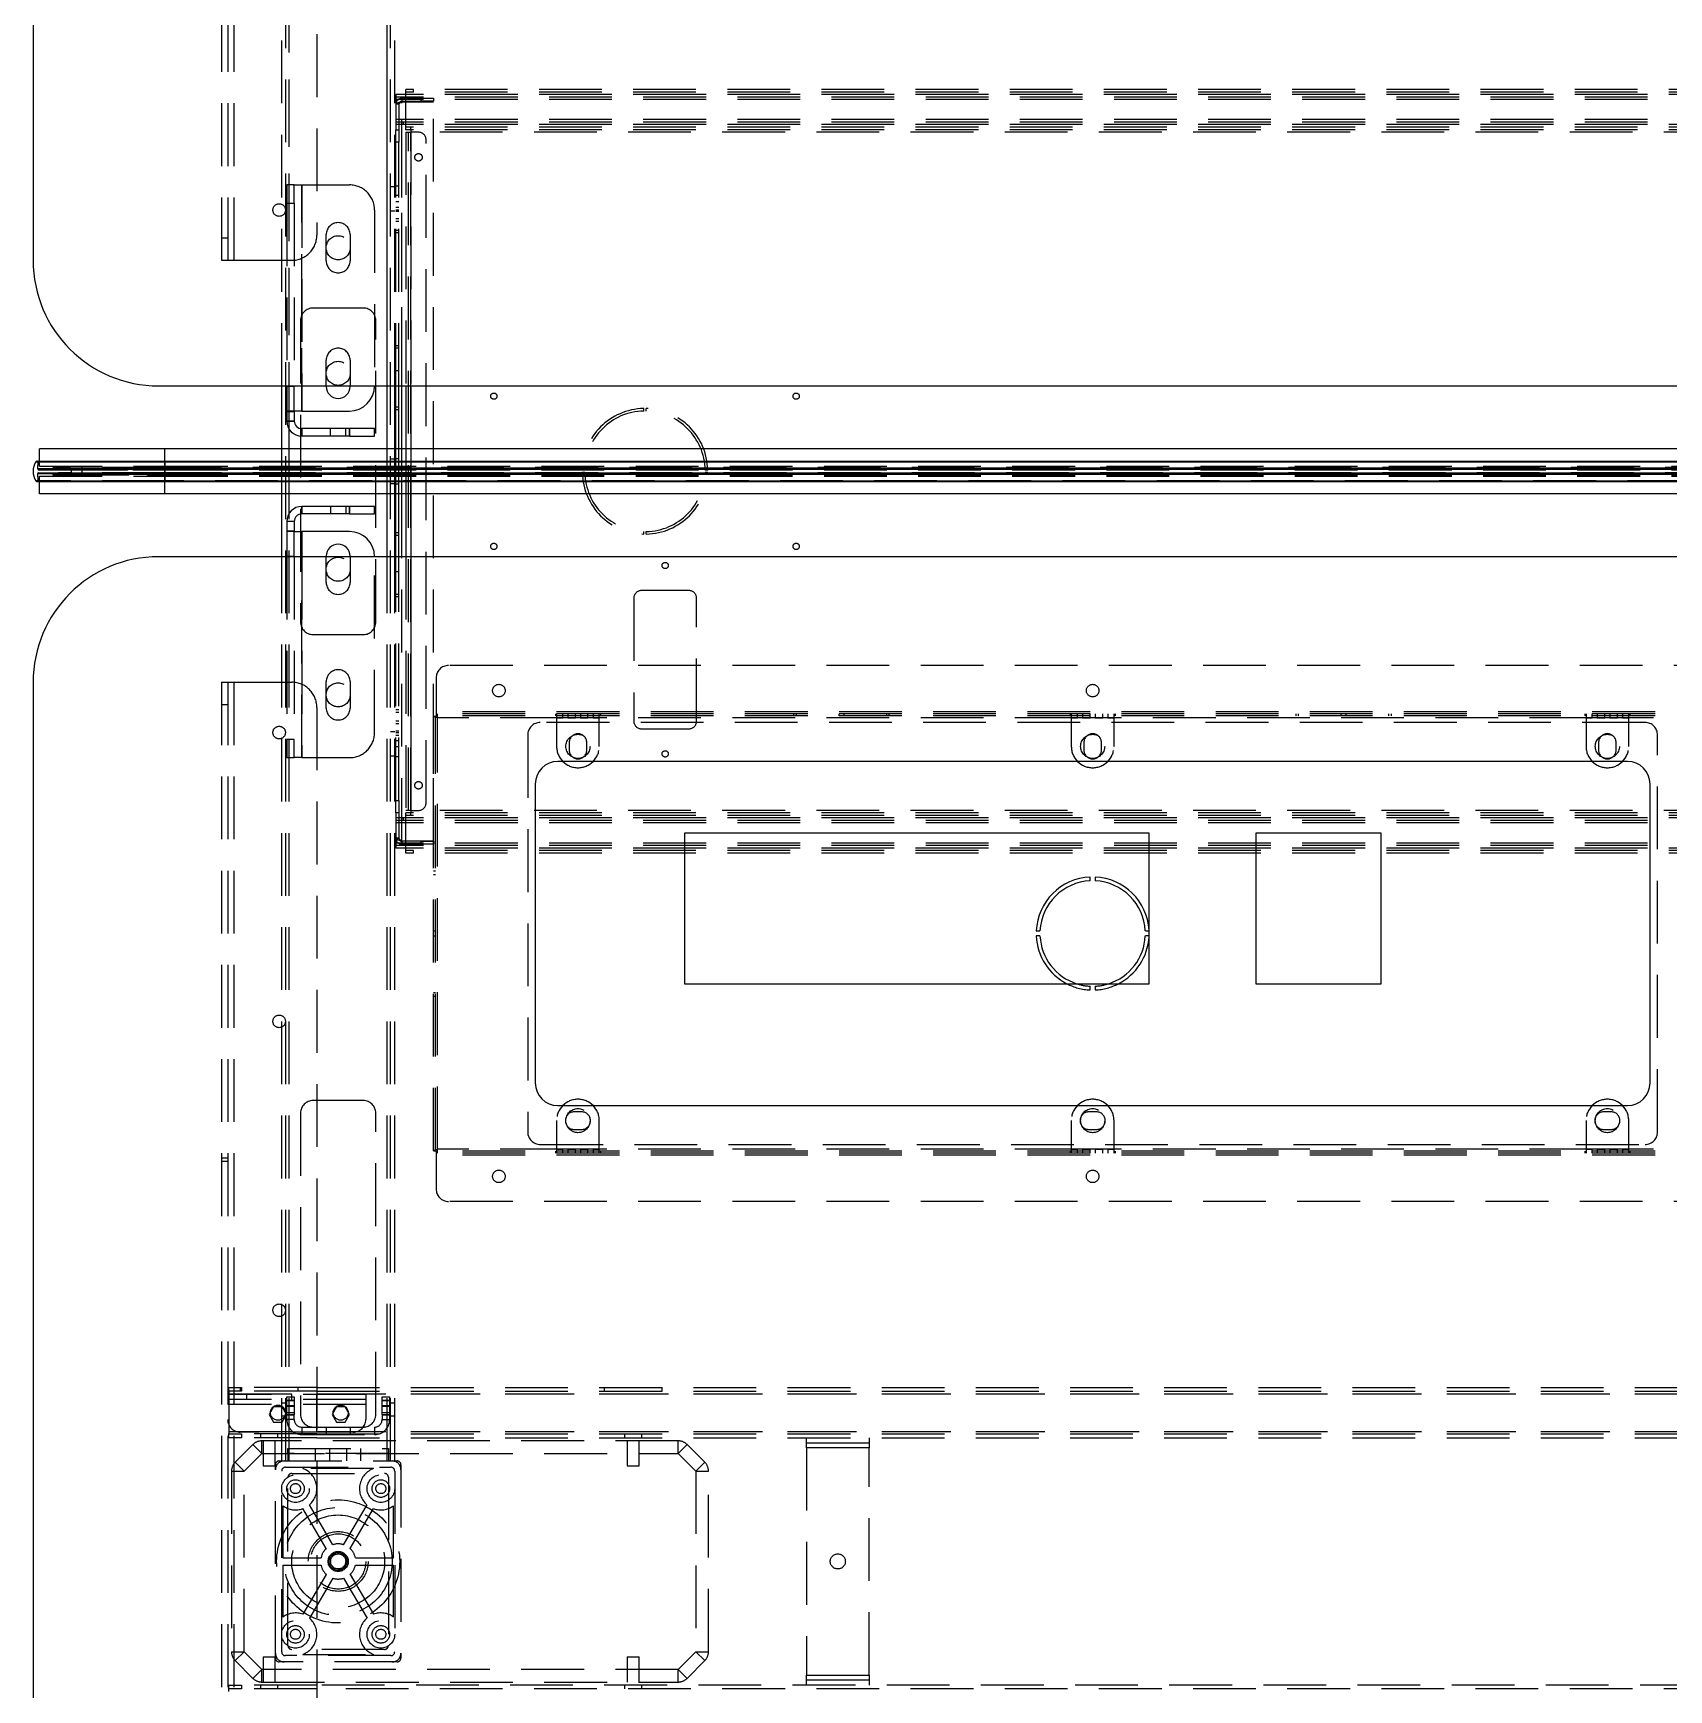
# Model space of a CAD drawing. Header units: millimetres. Extents: x -429 to 4678, y -337 to 3841.
# Drawn here: x 0 to 652, y 349 to 1008 of the extents above; entities that cross this region are included whole.
import ezdxf

# ---------------------------------------------------------------- set-up
doc = ezdxf.new("R2010")
doc.units = ezdxf.units.MM
doc.header["$LTSCALE"] = 100
doc.linetypes.add('HIDDEN', pattern=[0.375, 0.25, -0.125])

msp = doc.modelspace()

# ---------------------------------------------------------------- linework, layer by layer
at = {"color": 7, "linetype": 'Continuous', "lineweight": -3}
for p, q in [((0, 1618), (0, 918)), ((50, 868), (1750, 868)), ((99, 843), (99, 868)), ((101, 868), (101, 867.79)), ((104, 867.79), (101, 867.79)), ((101, 867.79), (101, 857.8)), ((104, 868), (104, 867.79)), ((104, 857.8), (104, 867.79)), ((107, 868), (107, 858)), ((116.75, 867.75), (116.75, 868)), ((126.25, 868), (126.25, 867.75)), ((141, 843), (141, 868)), ((144, 843), (144, 868)), ((144.5, 843), (144.5, 868)), ((145.7, 843), (145.7, 868)), ((146.9, 843), (146.9, 868)), ((148.5, 868), (148.5, 843)), ((150.5, 868), (150.5, 843)), ((101, 857.8), (104, 857.8)), ((101, 857.8), (101, 854)), ((107, 858), (104, 858)), ((104, 857.8), (104, 854)), ((107, 858), (126, 858)), ((104, 854), (101, 854)), ((107, 851), (107, 848)), ((126, 851), (107, 851)), ((126, 851), (126, 848)), ((136, 851), (126, 851)), ((136, 848), (136, 851)), ((102, 843), (102, 850.68)), ((126, 848), (107, 848)), ((126, 848), (136, 848)), ((1.08, 837.76), (52.5, 837.76)), ((1.5, 838), (52.5, 838)), ((52.5, 843), (2.5, 843)), ((2.5, 838), (2.5, 843)), ((1747.5, 843), (52.5, 843)), ((52.5, 838), (52.5, 843)), ((52.5, 838), (52.5, 837.76)), ((52.5, 838), (900, 838)), ((52.5, 837.76), (52.5, 830.24)), ((52.5, 837.76), (900, 837.76)), ((1.08, 830.24), (52.5, 830.24)), ((1.5, 830), (52.5, 830)), ((2.5, 825), (2.5, 830)), ((52.5, 825), (2.5, 825)), ((52.5, 830.24), (900, 830.24)), ((52.5, 830.24), (52.5, 830)), ((52.5, 830), (900, 830)), ((52.5, 825), (52.5, 830)), ((1747.5, 825), (52.5, 825)), ((99, 800), (99, 825)), ((102, 817.32), (102, 825)), ((141, 800), (141, 825)), ((144, 800), (144, 825)), ((144.5, 800), (144.5, 825)), ((145.7, 800), (145.7, 825)), ((146.9, 800), (146.9, 825)), ((148.5, 825), (148.5, 800)), ((150.5, 825), (150.5, 800)), ((107, 817), (107, 820)), ((126, 820), (107, 820)), ((126, 820), (126, 817)), ((136, 820), (126, 820)), ((136, 817), (136, 820)), ((104, 814), (101, 814)), ((101, 814), (101, 810.2)), ((104, 814), (104, 810.2)), ((126, 817), (107, 817)), ((126, 817), (136, 817)), ((104, 810.2), (101, 810.2)), ((101, 810.2), (101, 800.21)), ((104, 800.21), (104, 810.2)), ((104, 810), (107, 810)), ((126, 810), (107, 810)), ((107, 810), (107, 800)), ((1750, 800), (50, 800)), ((101, 800.21), (104, 800.21)), ((101, 800.21), (101, 800)), ((104, 800.21), (104, 800)), ((116.75, 800), (116.75, 800.25)), ((126.25, 800.25), (126.25, 800)), ((0, 750), (0, 50)), ((635, 718.5), (209, 718.5)), ((200, 709.5), (200, 590.5)), ((644, 590.5), (644, 709.5)), ((444.46, 690), (259.46, 690)), ((259.46, 690), (259.46, 630)), ((444.46, 630), (444.46, 690)), ((536.96, 690), (486.96, 690)), ((486.96, 690), (486.96, 630)), ((536.96, 630), (536.96, 690)), ((421, 670.98), (421, 672.48)), ((423, 672.48), (423, 670.98)), ((399.52, 651), (401.02, 651)), ((401.02, 649), (399.52, 649)), ((442.98, 651), (444.46, 651)), ((444.46, 649), (442.98, 649)), ((259.46, 630), (444.46, 630)), ((486.96, 630), (536.96, 630)), ((209, 581.5), (635, 581.5))]:
    msp.add_line(p, q, dxfattribs=at)
at = {"color": 7, "linetype": 'HIDDEN', "lineweight": -3}
for p, q in [((75, 1618), (75, 918)), ((77.5, 1618), (77.5, 918)), ((80, 1618), (80, 918)), ((80, 1618), (80, 918)), ((113, 1608), (113, 928)), ((99, 868), (99, 1228)), ((100.6, 440), (100.6, 1228)), ((102, 440), (102, 1228)), ((102, 440), (102, 1228)), ((102, 440), (102, 1228)), ((102, 850.68), (102, 1228)), ((141, 440), (141, 1228)), ((141, 440), (141, 1228)), ((141, 440), (141, 1228)), ((141, 868), (141, 1228)), ((142.4, 440), (142.4, 1228)), ((144, 868), (144, 1228)), ((1655.5, 984), (144.5, 984)), ((144.5, 984), (144.5, 982)), ((1655.5, 983), (144.5, 983)), ((1651.5, 986), (148.5, 986)), ((148.5, 984), (148.5, 986)), ((1651.5, 985), (148.5, 985)), ((1651.5, 984), (148.5, 984)), ((148.5, 972), (148.5, 984)), ((1651.5, 984), (148.5, 984)), ((151.5, 985), (151.5, 986)), ((1655.5, 982), (144.5, 982)), ((144.5, 982), (144.5, 974)), ((1655.5, 982), (144.5, 982)), ((1655.5, 982), (144.5, 982)), ((1655.5, 982), (144.5, 982)), ((145.7, 980.1), (144.5, 980.1)), ((145.7, 980.1), (144.5, 980.1)), ((145.7, 980.1), (145.7, 970)), ((146.9, 982.5), (146.9, 981.3)), ((154.5, 982.5), (146.9, 982.5)), ((146.9, 982.5), (146.9, 981.3)), ((146.9, 981.3), (154.5, 981.3)), ((146.9, 686.88), (146.9, 981.12)), ((146.9, 981.12), (159.5, 981.12)), ((146.9, 868), (146.9, 981.12)), ((154.5, 981.3), (154.5, 982.5)), ((154.5, 982.5), (159.5, 982.5)), ((159.5, 981.3), (154.5, 981.3)), ((159.5, 982.5), (159.5, 981.3)), ((159.5, 686.88), (159.5, 981.12)), ((1655.5, 974), (144.5, 974)), ((144.5, 974), (144.5, 972)), ((1655.5, 974), (144.5, 974)), ((1655.5, 973), (144.5, 973)), ((144.5, 972), (144.5, 970)), ((1655.5, 972), (144.5, 972)), ((144.5, 970), (145.7, 970)), ((144.5, 965), (144.5, 970)), ((145.7, 970), (145.7, 965)), ((147.5, 972), (147.5, 973)), ((1651.5, 972), (148.5, 972)), ((148.5, 970), (148.5, 972)), ((1651.5, 972), (148.5, 972)), ((1651.5, 971), (148.5, 971)), ((1651.5, 970), (148.5, 970)), ((150.5, 970), (150.5, 971)), ((150.5, 970), (150.5, 969)), ((145.7, 965), (144.5, 965)), ((144.5, 868), (144.5, 965)), ((145.7, 868), (145.7, 965)), ((148.5, 969), (148.5, 868)), ((148.5, 969), (150.5, 969)), ((149.5, 699), (149.5, 969)), ((1649.5, 969), (150.5, 969)), ((1649.5, 969), (150.5, 969)), ((150.5, 969), (150.5, 699)), ((150.5, 699), (150.5, 969)), ((150.5, 969), (150.5, 699)), ((153.5, 969), (150.5, 969)), ((150.5, 969), (150.5, 868)), ((156.5, 702), (156.5, 966)), ((104, 948), (101, 948)), ((101, 948), (101, 940.71)), ((104, 940.71), (104, 948)), ((104, 948), (107, 948)), ((107, 858), (107, 948)), ((107, 948), (126, 948)), ((107, 948), (107, 868)), ((144, 947.3), (142.4, 947.3)), ((145.7, 947.5), (144.5, 947.5)), ((145.7, 943.75), (144.5, 943.75)), ((145.7, 943.75), (144.5, 943.75)), ((101, 940.71), (104, 940.71)), ((101, 940.71), (101, 868)), ((104, 940.71), (104, 868)), ((136, 938), (136, 868)), ((142.4, 937.7), (144, 937.7)), ((145.7, 941.25), (144.5, 941.25)), ((145.7, 941.25), (144.5, 941.25)), ((145.7, 938.99), (144.5, 938.99)), ((145.7, 938), (144.5, 938)), ((144.5, 937.5), (145.7, 937.5)), ((145.7, 934.5), (144.5, 934.5)), ((145.7, 933.5), (144.5, 933.5)), ((144.5, 930), (145.7, 930)), ((77.5, 926.85), (75, 926.85)), ((116.75, 917.75), (116.75, 928.25)), ((126.25, 928.25), (126.25, 917.75)), ((144.5, 929.01), (145.7, 929.01)), ((75, 918), (80, 918)), ((80, 918), (103, 918)), ((131.5, 899), (111.5, 899)), ((106.5, 894), (106.5, 774)), ((136.5, 774), (136.5, 894)), ((145.7, 884), (144.5, 884)), ((116.75, 868), (116.75, 878.25)), ((126.25, 878.25), (126.25, 868)), ((145.7, 883), (144.5, 883)), ((145.7, 874), (144.5, 874)), ((145.7, 874), (144.5, 874)), ((145.7, 874), (144.5, 874)), ((145.7, 874), (144.5, 874)), ((104, 858), (101, 858)), ((145.7, 859.5), (144.5, 859.5)), ((145.7, 858.5), (144.5, 858.5)), ((243.2, 857.99), (243.2, 858.99)), ((244.2, 857.99), (244.2, 858.99)), ((101, 854), (104, 854)), ((107, 851), (107, 848)), ((118.5, 848), (118.5, 851)), ((124.5, 848), (124.5, 851)), ((126, 848), (126, 851)), ((52.5, 837.76), (1.08, 837.76)), ((1.85, 834.92), (2, 837.79)), ((2, 837.79), (52.5, 837.79)), ((52.5, 837.79), (2, 837.79)), ((2.5, 836), (2.5, 838)), ((52.5, 836), (52.5, 843)), ((52.5, 837.79), (52.5, 838)), ((52.5, 838), (52.5, 837.76)), ((52.5, 837.79), (52.5, 838)), ((52.5, 836), (52.5, 838)), ((52.5, 837.79), (900, 837.79)), ((52.5, 834.92), (52.5, 837.79)), ((1747.5, 837.79), (52.5, 837.79)), ((52.5, 835.45), (52.5, 837.79)), ((52.5, 837.76), (52.5, 830.24)), ((1747.5, 837.76), (52.5, 837.76)), ((99, 825), (99, 843)), ((102, 825), (102, 843)), ((141, 825), (141, 843)), ((144, 838.8), (142.4, 838.8)), ((144, 825), (144, 843)), ((144.5, 825), (144.5, 843)), ((145.7, 839), (144.5, 839)), ((145.7, 825), (145.7, 843)), ((146.9, 825), (146.9, 843)), ((148.5, 843), (148.5, 825)), ((150.5, 843), (150.5, 825)), ((1.85, 834.92), (52.5, 834.92)), ((52.5, 834.92), (1.85, 834.92)), ((1.85, 833.08), (52.5, 833.08)), ((2, 830.21), (1.85, 833.08)), ((52.5, 833.08), (1.85, 833.08)), ((2.15, 834.6), (52.5, 834.6)), ((2.15, 833.4), (52.5, 833.4)), ((2.5, 836), (52.5, 836)), ((2.5, 830), (2.5, 832)), ((2.5, 832), (52.5, 832)), ((7.82, 835.25), (52.5, 835.25)), ((7.82, 835.25), (7.82, 834.6)), ((52.5, 835.25), (7.82, 835.25)), ((7.82, 833.4), (7.82, 832.75)), ((7.82, 832.75), (52.5, 832.75)), ((52.5, 832.75), (7.82, 832.75)), ((52.5, 835.45), (8.02, 835.45)), ((8.02, 832.55), (52.5, 832.55)), ((8.09, 835.44), (52.5, 835.44)), ((10.05, 834.56), (8.09, 835.44)), ((8.11, 832.57), (10.03, 833.43)), ((8.11, 832.57), (52.5, 832.57)), ((10.03, 833.43), (52.5, 833.43)), ((10.05, 834.56), (52.5, 834.56)), ((10.12, 834.55), (52.5, 834.55)), ((52.5, 833.45), (10.12, 833.45)), ((10.32, 835.25), (52.5, 835.25)), ((10.32, 835.25), (10.32, 834.75)), ((52.5, 835.25), (10.32, 835.25)), ((10.32, 834.75), (52.5, 834.75)), ((52.5, 834.75), (10.32, 834.75)), ((10.32, 833.25), (52.5, 833.25)), ((10.32, 833.25), (10.32, 832.75)), ((52.5, 833.25), (10.32, 833.25)), ((10.32, 832.75), (52.5, 832.75)), ((52.5, 832.75), (10.32, 832.75)), ((52.5, 835.45), (10.52, 835.45)), ((10.52, 832.55), (52.5, 832.55)), ((10.59, 835.44), (52.5, 835.44)), ((12.55, 834.56), (10.59, 835.44)), ((10.61, 832.57), (12.53, 833.43)), ((10.61, 832.57), (52.5, 832.57)), ((12.53, 833.43), (52.5, 833.43)), ((12.55, 834.56), (52.5, 834.56)), ((12.62, 834.55), (52.5, 834.55)), ((52.5, 833.45), (12.62, 833.45)), ((12.82, 835.25), (52.5, 835.25)), ((12.82, 835.25), (12.82, 834.75)), ((52.5, 835.25), (12.82, 835.25)), ((12.82, 834.75), (52.5, 834.75)), ((52.5, 834.75), (12.82, 834.75)), ((12.82, 833.25), (52.5, 833.25)), ((12.82, 833.25), (12.82, 832.75)), ((52.5, 833.25), (12.82, 833.25)), ((12.82, 832.75), (52.5, 832.75)), ((52.5, 832.75), (12.82, 832.75)), ((13.02, 832.55), (52.5, 832.55)), ((13.07, 835.44), (52.5, 835.44)), ((14.59, 834.96), (13.07, 835.44)), ((13.09, 832.56), (14.59, 833.04)), ((13.09, 832.56), (52.5, 832.56)), ((14.59, 834.96), (52.5, 834.96)), ((14.59, 833.04), (52.5, 833.04)), ((19.5, 832), (19.5, 836)), ((52.5, 836), (900, 836)), ((52.5, 834.56), (52.5, 836)), ((52.5, 834.56), (52.5, 836)), ((52.5, 835.25), (52.5, 835.45)), ((52.5, 835.25), (52.5, 835.45)), ((52.5, 835.25), (52.5, 835.45)), ((52.5, 835.44), (52.5, 835.45)), ((900, 835.45), (52.5, 835.45)), ((900, 835.45), (52.5, 835.45)), ((900, 835.45), (52.5, 835.45)), ((52.5, 835.44), (900, 835.44)), ((52.5, 834.56), (52.5, 835.44)), ((52.5, 835.44), (900, 835.44)), ((52.5, 834.56), (52.5, 835.44)), ((52.5, 835.44), (900, 835.44)), ((52.5, 834.96), (52.5, 835.44)), ((52.5, 834.56), (52.5, 835.44)), ((52.5, 834.56), (52.5, 835.44)), ((52.5, 834.96), (52.5, 835.44)), ((52.5, 834.92), (52.5, 835.44)), ((52.5, 835.44), (52.5, 835.44)), ((52.5, 835.44), (52.5, 835.25)), ((52.5, 835.44), (52.5, 835.44)), ((52.5, 835.44), (52.5, 835.25)), ((52.5, 835.44), (52.5, 835.25)), ((52.5, 835.25), (900, 835.25)), ((52.5, 835.25), (52.5, 834.6)), ((52.5, 835.25), (900, 835.25)), ((52.5, 835.25), (52.5, 834.75)), ((52.5, 835.25), (900, 835.25)), ((52.5, 835.25), (52.5, 834.75)), ((52.5, 835.25), (52.5, 834.6)), ((52.5, 835.25), (52.5, 834.75)), ((52.5, 835.25), (52.5, 834.75)), ((1747.5, 835.25), (52.5, 835.25)), ((1747.5, 835.25), (52.5, 835.25)), ((1747.5, 835.25), (52.5, 835.25)), ((52.5, 833.04), (52.5, 834.96)), ((52.5, 834.96), (900, 834.96)), ((52.5, 833.04), (52.5, 834.96)), ((52.5, 834.6), (52.5, 834.92)), ((52.5, 834.92), (900, 834.92)), ((52.5, 834.6), (52.5, 834.92)), ((1747.5, 834.92), (52.5, 834.92)), ((52.5, 834.75), (900, 834.75)), ((52.5, 834.75), (900, 834.75)), ((1747.5, 834.75), (52.5, 834.75)), ((1747.5, 834.75), (52.5, 834.75)), ((52.5, 834.75), (52.5, 834.56)), ((52.5, 834.75), (52.5, 834.56)), ((52.5, 834.75), (52.5, 834.56)), ((52.5, 834.75), (52.5, 834.56)), ((52.5, 834.6), (900, 834.6)), ((52.5, 834.55), (52.5, 834.56)), ((52.5, 834.56), (900, 834.56)), ((52.5, 834.56), (900, 834.56)), ((52.5, 834.56), (52.5, 834.56)), ((52.5, 834.56), (52.5, 834.56)), ((52.5, 834.55), (900, 834.55)), ((52.5, 834.55), (900, 834.55)), ((52.5, 832), (52.5, 834.55)), ((52.5, 832), (52.5, 834.55)), ((52.5, 833.25), (52.5, 833.45)), ((52.5, 833.25), (52.5, 833.45)), ((52.5, 833.25), (52.5, 833.45)), ((52.5, 833.25), (52.5, 833.45)), ((900, 833.45), (52.5, 833.45)), ((900, 833.45), (52.5, 833.45)), ((52.5, 832.57), (52.5, 833.43)), ((52.5, 833.43), (900, 833.43)), ((52.5, 832.57), (52.5, 833.43)), ((52.5, 833.43), (900, 833.43)), ((52.5, 832.57), (52.5, 833.43)), ((52.5, 832.57), (52.5, 833.43)), ((52.5, 833.4), (900, 833.4)), ((52.5, 833.08), (52.5, 833.4)), ((52.5, 833.4), (52.5, 832.75)), ((52.5, 833.08), (52.5, 833.4)), ((52.5, 833.4), (52.5, 832.75)), ((52.5, 833.25), (900, 833.25)), ((52.5, 833.25), (52.5, 832.75)), ((52.5, 833.25), (900, 833.25)), ((52.5, 833.25), (52.5, 832.75)), ((52.5, 833.25), (52.5, 832.75)), ((52.5, 833.25), (52.5, 832.75)), ((1747.5, 833.25), (52.5, 833.25)), ((1747.5, 833.25), (52.5, 833.25)), ((52.5, 833.08), (900, 833.08)), ((52.5, 830.21), (52.5, 833.08)), ((1747.5, 833.08), (52.5, 833.08)), ((52.5, 832.56), (52.5, 833.08)), ((52.5, 832.56), (52.5, 833.04)), ((52.5, 833.04), (900, 833.04)), ((52.5, 832.56), (52.5, 833.04)), ((52.5, 832.75), (52.5, 832.55)), ((52.5, 832.75), (900, 832.75)), ((52.5, 832.75), (52.5, 832.55)), ((52.5, 832.75), (900, 832.75)), ((52.5, 832.75), (52.5, 832.55)), ((52.5, 832.75), (900, 832.75)), ((1747.5, 832.75), (52.5, 832.75)), ((1747.5, 832.75), (52.5, 832.75)), ((1747.5, 832.75), (52.5, 832.75)), ((52.5, 832.75), (52.5, 832.56)), ((52.5, 832.75), (52.5, 832.56)), ((52.5, 832.75), (52.5, 832.56)), ((52.5, 832.57), (900, 832.57)), ((52.5, 832.57), (900, 832.57)), ((52.5, 832.56), (52.5, 832.57)), ((52.5, 832.56), (52.5, 832.57)), ((52.5, 832.56), (900, 832.56)), ((52.5, 832.55), (52.5, 832.56)), ((52.5, 832.55), (900, 832.55)), ((52.5, 832.55), (900, 832.55)), ((52.5, 832.55), (900, 832.55)), ((52.5, 830.21), (52.5, 832.55)), ((52.5, 832), (900, 832)), ((52.5, 825), (52.5, 832)), ((52.5, 830), (52.5, 832)), ((145.7, 835.25), (144.5, 835.25)), ((145.7, 835.25), (144.5, 835.25)), ((145.7, 832.75), (144.5, 832.75)), ((145.7, 832.75), (144.5, 832.75)), ((219.71, 834.5), (218.71, 834.5)), ((219.71, 833.5), (218.71, 833.5)), ((268.7, 834.5), (267.69, 834.5)), ((268.7, 833.5), (267.69, 833.5)), ((52.5, 830.24), (1.08, 830.24)), ((2, 830.21), (52.5, 830.21)), ((52.5, 830.21), (2, 830.21)), ((52.5, 830.24), (52.5, 830)), ((1747.5, 830.24), (52.5, 830.24)), ((52.5, 830.21), (900, 830.21)), ((52.5, 830), (52.5, 830.21)), ((52.5, 830), (52.5, 830.21)), ((1747.5, 830.21), (52.5, 830.21)), ((142.4, 829.2), (144, 829.2)), ((144.5, 829), (145.7, 829)), ((107, 820), (107, 817)), ((118.5, 820), (118.5, 817)), ((124.5, 820), (124.5, 817)), ((126, 817), (126, 820)), ((104, 814), (101, 814)), ((102, 440), (102, 817.32)), ((104, 810), (101, 810)), ((107, 720), (107, 810)), ((145.7, 809.5), (144.5, 809.5)), ((145.7, 808.5), (144.5, 808.5)), ((243.2, 809.01), (243.2, 810.01)), ((244.2, 809.01), (244.2, 810.01)), ((99, 440), (99, 800)), ((101, 800), (101, 727.29)), ((104, 800), (104, 727.29)), ((107, 800), (107, 720)), ((116.75, 789.75), (116.75, 800)), ((126.25, 800), (126.25, 789.75)), ((136, 730), (136, 800)), ((141, 440), (141, 800)), ((144, 440), (144, 800)), ((144.5, 703), (144.5, 800)), ((145.7, 703), (145.7, 800)), ((146.9, 686.88), (146.9, 800)), ((148.5, 800), (148.5, 699)), ((150.5, 800), (150.5, 699)), ((145.7, 794), (144.5, 794)), ((145.7, 794), (144.5, 794)), ((145.7, 794), (144.5, 794)), ((145.7, 794), (144.5, 794)), ((145.7, 785), (144.5, 785)), ((261.25, 786.5), (242.25, 786.5)), ((145.7, 784), (144.5, 784)), ((239.25, 783.5), (239.25, 734.5)), ((264.25, 734.5), (264.25, 783.5)), ((111.5, 769), (131.5, 769)), ((678.5, 756.7), (165.5, 756.7)), ((75, 750), (75, 50)), ((75, 750), (80, 750)), ((77.5, 750), (77.5, 50)), ((80, 750), (80, 50)), ((80, 750), (103, 750)), ((80, 750), (80, 50)), ((116.75, 739.75), (116.75, 750.25)), ((126.25, 750.25), (126.25, 739.75)), ((160.5, 751.7), (160.5, 738.3)), ((75, 741.15), (77.5, 741.15)), ((113, 740), (113, 60)), ((145.7, 738.99), (144.5, 738.99)), ((145.7, 738), (144.5, 738)), ((145.7, 734.5), (144.5, 734.5)), ((145.7, 733.5), (144.5, 733.5)), ((159.5, 736.5), (160.3, 736.5)), ((159.5, 563.5), (159.5, 736.5)), ((160.3, 563.5), (160.3, 736.5)), ((683.5, 738.3), (160.5, 738.3)), ((160.5, 738.3), (160.5, 736.7)), ((683.5, 738.3), (160.5, 738.3)), ((683.5, 737.5), (160.5, 737.5)), ((683.5, 736.7), (160.5, 736.7)), ((161.1, 736.7), (161.1, 737.5)), ((161.1, 735.9), (161.1, 736.7)), ((161.1, 564.1), (161.1, 735.9)), ((161.1, 564.1), (161.1, 735.9)), ((211, 735.9), (161.1, 735.9)), ((211, 735.9), (161.1, 735.9)), ((642, 734), (202, 734)), ((208, 737.5), (208, 736.7)), ((208.5, 737.5), (208.5, 735.9)), ((208.5, 735.9), (211, 735.9)), ((208.5, 735.9), (208.5, 724.5)), ((211, 735.9), (208.5, 735.9)), ((211, 735.9), (211, 737.5)), ((213, 735.9), (211, 735.9)), ((213, 737.5), (213, 735.9)), ((213, 735.9), (216, 735.9)), ((216, 735.9), (213, 735.9)), ((216, 735.9), (213, 735.9)), ((216, 735.9), (213, 735.9)), ((216, 735.9), (216, 737.5)), ((218, 735.9), (216, 735.9)), ((218, 737.5), (218, 735.9)), ((218, 735.9), (221, 735.9)), ((221, 735.9), (218, 735.9)), ((221, 735.9), (218, 735.9)), ((221, 735.9), (218, 735.9)), ((221, 735.9), (221, 737.5)), ((223, 735.9), (221, 735.9)), ((223, 737.5), (223, 735.9)), ((223, 735.9), (225.5, 735.9)), ((225.5, 735.9), (223, 735.9)), ((416, 735.9), (223, 735.9)), ((416, 735.9), (223, 735.9)), ((225.5, 735.9), (225.5, 737.5)), ((225.5, 724.5), (225.5, 735.9)), ((226, 737.5), (226, 736.7)), ((303.03, 736.7), (303.03, 737.5)), ((304.03, 736.7), (304.03, 737.5)), ((321, 736.7), (321, 737.5)), ((323, 736.7), (323, 737.5)), ((339.97, 736.7), (339.97, 737.5)), ((340.97, 736.7), (340.97, 737.5)), ((413, 737.5), (413, 736.7)), ((413.5, 737.5), (413.5, 735.9)), ((413.5, 735.9), (413.5, 724.5)), ((413.5, 735.9), (416, 735.9)), ((416, 735.9), (413.5, 735.9)), ((416, 735.9), (416, 737.5)), ((418, 735.9), (416, 735.9)), ((418, 737.5), (418, 735.9)), ((418, 735.9), (421, 735.9)), ((421, 735.9), (418, 735.9)), ((421, 735.9), (418, 735.9)), ((421, 735.9), (418, 735.9)), ((421, 735.9), (421, 737.5)), ((423, 735.9), (421, 735.9)), ((423, 737.5), (423, 735.9)), ((423, 735.9), (426, 735.9)), ((426, 735.9), (423, 735.9)), ((426, 735.9), (423, 735.9)), ((426, 735.9), (423, 735.9)), ((426, 735.9), (426, 737.5)), ((428, 735.9), (426, 735.9)), ((428, 737.5), (428, 735.9)), ((428, 735.9), (430.5, 735.9)), ((430.5, 735.9), (428, 735.9)), ((621, 735.9), (428, 735.9)), ((621, 735.9), (428, 735.9)), ((430.5, 735.9), (430.5, 737.5)), ((430.5, 724.5), (430.5, 735.9)), ((431, 737.5), (431, 736.7)), ((503.03, 736.7), (503.03, 737.5)), ((504.03, 736.7), (504.03, 737.5)), ((521, 736.7), (521, 737.5)), ((523, 736.7), (523, 737.5)), ((539.97, 736.7), (539.97, 737.5)), ((540.97, 736.7), (540.97, 737.5)), ((618, 737.5), (618, 736.7)), ((618.5, 737.5), (618.5, 735.9)), ((618.5, 735.9), (618.5, 724.5)), ((618.5, 735.9), (621, 735.9)), ((621, 735.9), (618.5, 735.9)), ((621, 735.9), (621, 737.5)), ((623, 735.9), (621, 735.9)), ((623, 737.5), (623, 735.9)), ((623, 735.9), (626, 735.9)), ((626, 735.9), (623, 735.9)), ((626, 735.9), (623, 735.9)), ((626, 735.9), (623, 735.9)), ((626, 735.9), (626, 737.5)), ((628, 735.9), (626, 735.9)), ((628, 737.5), (628, 735.9)), ((628, 735.9), (631, 735.9)), ((631, 735.9), (628, 735.9)), ((631, 735.9), (628, 735.9)), ((631, 735.9), (628, 735.9)), ((631, 735.9), (631, 737.5)), ((633, 735.9), (631, 735.9)), ((633, 737.5), (633, 735.9)), ((633, 735.9), (635.5, 735.9)), ((635.5, 735.9), (633, 735.9)), ((682.9, 735.9), (633, 735.9)), ((682.9, 735.9), (633, 735.9)), ((635.5, 735.9), (635.5, 737.5)), ((635.5, 724.5), (635.5, 735.9)), ((636, 737.5), (636, 736.7)), ((104, 727.29), (101, 727.29)), ((101, 727.29), (101, 720)), ((104, 720), (104, 727.29)), ((144, 730.3), (142.4, 730.3)), ((145.7, 730.5), (144.5, 730.5)), ((144.5, 730), (145.7, 730)), ((144.5, 729.01), (145.7, 729.01)), ((145.7, 726.75), (144.5, 726.75)), ((145.7, 726.75), (144.5, 726.75)), ((197, 729), (197, 571)), ((213.5, 726), (213.5, 723)), ((220.5, 723), (220.5, 726)), ((242.25, 731.5), (261.25, 731.5)), ((418.5, 726), (418.5, 723)), ((425.5, 723), (425.5, 726)), ((623.5, 726), (623.5, 723)), ((630.5, 723), (630.5, 726)), ((647, 571), (647, 729)), ((101, 720), (104, 720)), ((107, 720), (104, 720)), ((107, 720), (126, 720)), ((142.4, 720.7), (144, 720.7)), ((145.7, 724.25), (144.5, 724.25)), ((145.7, 724.25), (144.5, 724.25)), ((144.5, 720.5), (145.7, 720.5)), ((144.5, 703), (145.7, 703)), ((144.5, 698), (144.5, 703)), ((145.7, 703), (145.7, 698)), ((145.7, 698), (144.5, 698)), ((144.5, 698), (144.5, 696)), ((1655.5, 696), (144.5, 696)), ((144.5, 696), (144.5, 694)), ((1655.5, 695), (144.5, 695)), ((1655.5, 694), (144.5, 694)), ((144.5, 694), (144.5, 686)), ((1655.5, 694), (144.5, 694)), ((145.7, 698), (145.7, 687.9)), ((147.5, 695), (147.5, 696)), ((150.5, 699), (148.5, 699)), ((1651.5, 698), (148.5, 698)), ((148.5, 696), (148.5, 698)), ((1651.5, 697), (148.5, 697)), ((1651.5, 696), (148.5, 696)), ((148.5, 684), (148.5, 696)), ((1651.5, 696), (148.5, 696)), ((1649.5, 699), (150.5, 699)), ((150.5, 699), (150.5, 698)), ((1649.5, 699), (150.5, 699)), ((150.5, 699), (153.5, 699)), ((150.5, 697), (150.5, 698)), ((144.5, 687.9), (145.7, 687.9)), ((145.7, 687.9), (144.5, 687.9)), ((1655.5, 686), (144.5, 686)), ((144.5, 686), (144.5, 684)), ((1655.5, 686), (144.5, 686)), ((1655.5, 686), (144.5, 686)), ((1655.5, 686), (144.5, 686)), ((146.9, 686.88), (159.5, 686.88)), ((146.9, 686.7), (146.9, 685.5)), ((154.5, 686.7), (146.9, 686.7)), ((146.9, 685.5), (146.9, 686.7)), ((154.5, 685.5), (154.5, 686.7)), ((154.5, 686.7), (159.5, 686.7)), ((159.5, 686.7), (159.5, 685.5)), ((1655.5, 685), (144.5, 685)), ((1655.5, 684), (144.5, 684)), ((154.5, 685.5), (146.9, 685.5)), ((1651.5, 684), (148.5, 684)), ((148.5, 682), (148.5, 684)), ((1651.5, 684), (148.5, 684)), ((1651.5, 683), (148.5, 683)), ((1651.5, 682), (148.5, 682)), ((151.5, 682), (151.5, 683)), ((159.5, 685.5), (154.5, 685.5)), ((159.5, 674.98), (160.3, 674.98)), ((159.5, 673.48), (160.3, 673.48)), ((159.5, 651), (160.3, 651)), ((159.5, 649), (160.3, 649)), ((444.48, 651), (444.46, 651.32)), ((444.46, 651), (444.48, 651)), ((444.46, 648.68), (444.48, 649)), ((444.48, 649), (444.46, 649)), ((421, 627.52), (421, 629.02)), ((423, 629.02), (423, 627.52)), ((159.5, 626.52), (160.3, 626.52)), ((159.5, 625.02), (160.3, 625.02)), ((131.5, 583.5), (111.5, 583.5)), ((106.5, 578.5), (106.5, 458.5)), ((136.5, 458.5), (136.5, 578.5)), ((208.5, 575.5), (208.5, 564.1)), ((218.5, 579), (215.5, 579)), ((225.5, 564.1), (225.5, 575.5)), ((413.5, 575.5), (413.5, 564.1)), ((423.5, 579), (420.5, 579)), ((430.5, 564.1), (430.5, 575.5)), ((618.5, 575.5), (618.5, 564.1)), ((628.5, 579), (625.5, 579)), ((635.5, 564.1), (635.5, 575.5)), ((215.5, 572), (218.5, 572)), ((420.5, 572), (423.5, 572)), ((625.5, 572), (628.5, 572)), ((159.5, 563.5), (160.3, 563.5)), ((683.5, 563.3), (160.5, 563.3)), ((160.5, 563.3), (160.5, 561.7)), ((683.5, 562.5), (160.5, 562.5)), ((160.5, 561.7), (160.5, 548.3)), ((683.5, 561.7), (160.5, 561.7)), ((683.5, 561.7), (160.5, 561.7)), ((161.1, 563.3), (161.1, 564.1)), ((211, 564.1), (161.1, 564.1)), ((211, 564.1), (161.1, 564.1)), ((161.1, 562.5), (161.1, 563.3)), ((202, 566), (642, 566)), ((208, 563.3), (208, 562.5)), ((211, 564.1), (208.5, 564.1)), ((208.5, 564.1), (208.5, 562.5)), ((208.5, 564.1), (211, 564.1)), ((213, 564.1), (211, 564.1)), ((211, 562.5), (211, 564.1)), ((216, 564.1), (213, 564.1)), ((213, 564.1), (213, 562.5)), ((213, 564.1), (216, 564.1)), ((216, 564.1), (213, 564.1)), ((216, 564.1), (213, 564.1)), ((218, 564.1), (216, 564.1)), ((216, 562.5), (216, 564.1)), ((221, 564.1), (218, 564.1)), ((218, 564.1), (218, 562.5)), ((218, 564.1), (221, 564.1)), ((221, 564.1), (218, 564.1)), ((221, 564.1), (218, 564.1)), ((223, 564.1), (221, 564.1)), ((221, 562.5), (221, 564.1)), ((225.5, 564.1), (223, 564.1)), ((223, 564.1), (223, 562.5)), ((223, 564.1), (225.5, 564.1)), ((416, 564.1), (223, 564.1)), ((416, 564.1), (223, 564.1)), ((225.5, 562.5), (225.5, 564.1)), ((226, 563.3), (226, 562.5)), ((413, 563.3), (413, 562.5)), ((416, 564.1), (413.5, 564.1)), ((413.5, 564.1), (413.5, 562.5)), ((413.5, 564.1), (416, 564.1)), ((418, 564.1), (416, 564.1)), ((416, 562.5), (416, 564.1)), ((421, 564.1), (418, 564.1)), ((418, 564.1), (418, 562.5)), ((418, 564.1), (421, 564.1)), ((421, 564.1), (418, 564.1)), ((421, 564.1), (418, 564.1)), ((423, 564.1), (421, 564.1)), ((421, 562.5), (421, 564.1)), ((426, 564.1), (423, 564.1)), ((423, 564.1), (423, 562.5)), ((423, 564.1), (426, 564.1)), ((426, 564.1), (423, 564.1)), ((426, 564.1), (423, 564.1)), ((428, 564.1), (426, 564.1)), ((426, 562.5), (426, 564.1)), ((430.5, 564.1), (428, 564.1)), ((428, 564.1), (428, 562.5)), ((428, 564.1), (430.5, 564.1)), ((621, 564.1), (428, 564.1)), ((621, 564.1), (428, 564.1)), ((430.5, 562.5), (430.5, 564.1)), ((431, 563.3), (431, 562.5)), ((618, 563.3), (618, 562.5)), ((621, 564.1), (618.5, 564.1)), ((618.5, 564.1), (618.5, 562.5)), ((618.5, 564.1), (621, 564.1)), ((623, 564.1), (621, 564.1)), ((621, 562.5), (621, 564.1)), ((626, 564.1), (623, 564.1)), ((623, 564.1), (623, 562.5)), ((623, 564.1), (626, 564.1)), ((626, 564.1), (623, 564.1)), ((626, 564.1), (623, 564.1)), ((628, 564.1), (626, 564.1)), ((626, 562.5), (626, 564.1)), ((631, 564.1), (628, 564.1)), ((628, 564.1), (628, 562.5)), ((628, 564.1), (631, 564.1)), ((631, 564.1), (628, 564.1)), ((631, 564.1), (628, 564.1)), ((633, 564.1), (631, 564.1)), ((631, 562.5), (631, 564.1)), ((635.5, 564.1), (633, 564.1)), ((633, 564.1), (633, 562.5)), ((633, 564.1), (635.5, 564.1)), ((682.9, 564.1), (633, 564.1)), ((682.9, 564.1), (633, 564.1)), ((635.5, 562.5), (635.5, 564.1)), ((636, 563.3), (636, 562.5)), ((77.5, 560.57), (75, 560.57)), ((75, 559.42), (77.5, 559.42)), ((678.5, 543.3), (165.5, 543.3)), ((78, 467.75), (78, 469.25)), ((78, 469.25), (83, 469.25)), ((82.5, 469.25), (82.5, 467.75)), ((83, 469.25), (83, 467.75)), ((113, 469.25), (83, 469.25)), ((105.5, 467.75), (105.5, 469.25)), ((113, 469.25), (1687, 469.25)), ((227.5, 469.25), (227.5, 467.75)), ((250.5, 467.75), (250.5, 469.25)), ((132.5, 466.5), (77.5, 466.5)), ((132.5, 464.5), (77.5, 464.5)), ((132.5, 462.5), (77.5, 462.5)), ((132.5, 462.5), (77.5, 462.5)), ((132.5, 462.5), (77.5, 462.5)), ((132.5, 462.5), (77.5, 462.5)), ((83, 467.75), (78, 467.75)), ((78, 467.75), (78, 466.75)), ((78, 466.75), (1722, 466.75)), ((78, 466.75), (1722, 466.75)), ((78, 466.75), (78, 451.75)), ((113, 467.75), (83, 467.75)), ((85, 466.5), (85, 464.5)), ((100.6, 463), (99, 463)), ((101, 465.5), (104, 465.5)), ((101, 464.04), (101, 465.5)), ((104, 464.04), (101, 464.04)), ((101, 461.96), (101, 464.04)), ((101, 464.04), (104, 464.04)), ((101, 461.96), (104, 461.96)), ((101, 458.43), (101, 461.96)), ((104, 461.96), (101, 461.96)), ((104, 461.75), (101, 461.75)), ((103, 464.5), (103, 466.5)), ((104, 465.5), (104, 464.04)), ((104, 464.04), (104, 461.96)), ((104, 461.96), (104, 458.43)), ((113, 467.75), (1687, 467.75)), ((113, 466.75), (1687, 466.75)), ((113, 451.75), (113, 466.75)), ((113, 466.75), (1687, 466.75)), ((132.5, 466.5), (132.5, 462.5)), ((132.5, 462.5), (132.5, 456.5)), ((139, 465.5), (142, 465.5)), ((139, 464.04), (139, 465.5)), ((142, 464.04), (139, 464.04)), ((139, 461.96), (139, 464.04)), ((139, 464.04), (142, 464.04)), ((139, 458.43), (139, 461.96)), ((139, 461.96), (142, 461.96)), ((142, 461.96), (139, 461.96)), ((142, 461.75), (139, 461.75)), ((142, 465.5), (142, 464.04)), ((142, 464.04), (142, 461.96)), ((142, 461.96), (142, 458.43)), ((144, 463), (142.4, 463)), ((95.77, 461.5), (94.04, 458.5)), ((94.04, 458.5), (95.77, 455.5)), ((99.23, 461.5), (95.77, 461.5)), ((95.77, 455.5), (99.23, 455.5)), ((99, 458), (100.6, 458)), ((100.96, 458.5), (99.23, 461.5)), ((99.23, 455.5), (100.96, 458.5)), ((101, 459.25), (104, 459.25)), ((104, 458.43), (101, 458.43)), ((101, 456.5), (101, 458.43)), ((101, 458.43), (104, 458.43)), ((104, 456.5), (101, 456.5)), ((104, 456.5), (101, 456.5)), ((104, 456.5), (104, 458.43)), ((120.77, 461.5), (119.04, 458.5)), ((119.04, 458.5), (120.77, 455.5)), ((124.23, 461.5), (120.77, 461.5)), ((120.77, 455.5), (124.23, 455.5)), ((125.96, 458.5), (124.23, 461.5)), ((124.23, 455.5), (125.96, 458.5)), ((139, 459.25), (142, 459.25)), ((142, 458.43), (139, 458.43)), ((139, 458.43), (139, 456.5)), ((139, 458.43), (142, 458.43)), ((139, 456.5), (142, 456.5)), ((139, 456.5), (142, 456.5)), ((142, 458.43), (142, 456.5)), ((142.4, 458), (144, 458)), ((78, 451.75), (1722, 451.75)), ((78, 451.75), (1722, 451.75)), ((78, 451.75), (78, 450.75)), ((78, 449.25), (78, 450.75)), ((78, 450.75), (83, 450.75)), ((83, 449.25), (78, 449.25)), ((127.5, 451.5), (82.5, 451.5)), ((83, 450.75), (83, 449.25)), ((113, 450.75), (83, 450.75)), ((113, 449.25), (83, 449.25)), ((90.5, 450.75), (90.5, 449.25)), ((97.5, 449.25), (97.5, 450.75)), ((107, 453.5), (107, 450.5)), ((107, 453.5), (136, 453.5)), ((107, 453.5), (107, 450.5)), ((107, 450.5), (136, 450.5)), ((113, 451.75), (1687, 451.75)), ((113, 451.75), (1687, 451.75)), ((113, 450.75), (1687, 450.75)), ((113, 449.25), (1040, 449.25)), ((116.75, 453.5), (116.75, 450.5)), ((126.25, 453.5), (126.25, 450.5)), ((136, 453.5), (136, 450.5)), ((136, 453.5), (136, 450.5)), ((235.5, 450.75), (235.5, 449.25)), ((242.5, 449.25), (242.5, 450.75)), ((308, 445.25), (308, 449.25)), ((333, 449.25), (333, 445.25)), ((87.54, 446.54), (80.46, 439.46)), ((84, 435.93), (91.07, 443)), ((91.07, 443), (87.54, 446.54)), ((256.93, 448), (91.07, 448)), ((91.07, 443), (91.07, 448)), ((91.07, 443), (256.93, 443)), ((91.6, 448), (91.6, 438)), ((96.4, 438), (96.4, 448)), ((101.5, 445), (141.5, 445)), ((101.5, 443), (101.5, 445)), ((101.5, 443), (101.5, 440)), ((141.5, 443), (101.5, 443)), ((112.5, 440), (112.5, 445)), ((118.1, 445), (118.1, 440)), ((124.9, 440), (124.9, 445)), ((130.5, 440), (130.5, 445)), ((141.5, 445), (141.5, 443)), ((141.5, 443), (141.5, 440)), ((236.6, 448), (236.6, 438)), ((241.4, 438), (241.4, 448)), ((256.93, 443), (256.93, 448)), ((256.93, 443), (260.46, 446.54)), ((256.93, 443), (264, 435.93)), ((267.54, 439.46), (260.46, 446.54)), ((308, 447.25), (333, 447.25)), ((333, 445.25), (308, 445.25)), ((308, 445.25), (308, 354.75)), ((333, 445.25), (308, 445.25)), ((333, 354.75), (333, 445.25)), ((79, 435.93), (79, 364.07)), ((79, 435.93), (84, 435.93)), ((84, 435.93), (80.46, 439.46)), ((84, 364.07), (84, 435.93)), ((91.6, 438), (96.4, 438)), ((96.5, 361.5), (96.5, 438.5)), ((98, 440), (145, 440)), ((99, 364), (99, 436)), ((100.5, 437.5), (142.5, 437.5)), ((135.63, 437), (107.37, 437)), ((144, 436), (144, 364)), ((146.5, 438.5), (146.5, 361.5)), ((236.6, 438), (241.4, 438)), ((264, 435.93), (267.54, 439.46)), ((264, 435.93), (264, 364.07)), ((264, 435.93), (269, 435.93)), ((269, 364.07), (269, 435.93)), ((101.5, 366.5), (101.5, 433.5)), ((103, 435), (140, 435)), ((141.5, 433.5), (141.5, 366.5)), ((99.5, 422.13), (99.5, 401.5)), ((119.34, 406.66), (110.03, 422.54)), ((123.66, 406.66), (132.98, 422.54)), ((143.5, 401.5), (143.5, 422.13)), ((116.75, 405.14), (107.44, 421.02)), ((126.25, 405.14), (135.56, 421.02)), ((99.5, 401.5), (114.66, 401.5)), ((99.5, 398.5), (114.66, 398.5)), ((99.5, 398.5), (99.5, 377.87)), ((121.5, 397), (121.5, 396.46)), ((128.34, 401.5), (143.5, 401.5)), ((128.34, 398.5), (143.5, 398.5)), ((143.5, 377.87), (143.5, 398.5)), ((116.75, 394.86), (107.44, 378.98)), ((119.34, 393.34), (110.03, 377.46)), ((123.66, 393.34), (132.98, 377.46)), ((126.25, 394.86), (135.56, 378.98)), ((79, 364.07), (84, 364.07)), ((80.46, 360.54), (84, 364.07)), ((91.07, 357), (84, 364.07)), ((140, 365), (103, 365)), ((107.37, 363), (135.63, 363)), ((264, 364.07), (256.93, 357)), ((264, 364.07), (269, 364.07)), ((267.54, 360.54), (264, 364.07)), ((80.46, 360.54), (87.54, 353.46)), ((87.54, 353.46), (91.07, 357)), ((256.93, 357), (91.07, 357)), ((91.07, 352), (91.07, 357)), ((91.6, 362), (96.4, 362)), ((91.6, 362), (91.6, 352)), ((96.4, 352), (96.4, 362)), ((145, 360), (98, 360)), ((142.5, 362.5), (100.5, 362.5)), ((236.6, 362), (241.4, 362)), ((236.6, 362), (236.6, 352)), ((241.4, 352), (241.4, 362)), ((260.46, 353.46), (256.93, 357)), ((256.93, 352), (256.93, 357)), ((260.46, 353.46), (267.54, 360.54)), ((78, 349.25), (78, 350.75)), ((78, 350.75), (83, 350.75)), ((83, 350.75), (83, 349.25)), ((113, 350.75), (83, 350.75)), ((90.5, 350.75), (90.5, 349.25)), ((91.07, 352), (256.93, 352)), ((97.5, 349.25), (97.5, 350.75)), ((1040, 350.75), (113, 350.75)), ((235.5, 350.75), (235.5, 349.25)), ((242.5, 349.25), (242.5, 350.75)), ((308, 354.75), (333, 354.75)), ((308, 350.75), (308, 354.75)), ((308, 354.75), (333, 354.75)), ((333, 352.75), (308, 352.75)), ((333, 354.75), (333, 350.75)), ((83, 349.25), (78, 349.25)), ((78, 348.25), (78, 349.25)), ((113, 349.25), (83, 349.25)), ((1687, 349.25), (113, 349.25))]:
    msp.add_line(p, q, dxfattribs=at)
at = {"color": 7, "linetype": 'HIDDEN', "lineweight": -3, "flags": 128}
msp.add_lwpolyline([(121.5, 396.46), (120.59, 396.58), (119.72, 396.94), (119, 397.5), (118.44, 398.22), (118.08, 399.09), (117.96, 400), (118.08, 400.91), (118.44, 401.78), (119, 402.5), (119.72, 403.06), (120.59, 403.42), (121.5, 403.54), (122.41, 403.42), (123.28, 403.06), (124, 402.5), (124.56, 401.78), (124.92, 400.91), (125.04, 400), (124.92, 399.09), (124.56, 398.22), (124, 397.5), (123.28, 396.94), (122.41, 396.58), (121.5, 396.46), (121.5, 396.46)], dxfattribs=at)
at = {"color": 7, "linetype": 'HIDDEN', "lineweight": -3}
for centre, radius in [((153.5, 959), 1.5), ((98, 938), 2.5), ((121.5, 923), 4.8), ((121.5, 873), 4.8), ((183.5, 863.9), 1.25), ((303.9, 863.9), 1.25), ((183.5, 804.1), 1.25), ((303.9, 804.1), 1.25), ((121.5, 795), 4.8), ((251.75, 796.5), 1.25), ((121.5, 745), 4.8), ((185.5, 746.7), 2.5), ((422, 746.7), 2.5), ((98, 730), 2.5), ((217, 724.5), 4.8), ((422, 724.5), 4.8), ((627, 724.5), 4.8), ((251.75, 721.5), 1.25), ((153.5, 709), 1.5), ((98, 615), 2.5), ((217, 575.5), 4.8), ((422, 575.5), 4.8), ((627, 575.5), 4.8), ((185.5, 553.3), 2.5), ((422, 553.3), 2.5), ((98, 500), 2.5), ((97.5, 459.25), 3), ((122.5, 459.25), 3), ((104.5, 429), 5.5), ((104.5, 429), 3.5), ((104.5, 429), 2), ((138.5, 429), 5.5), ((138.5, 429), 3.5), ((138.5, 429), 2), ((121.5, 400), 24.5), ((121.5, 400), 21.5), ((121.5, 400), 18.5), ((121.5, 400), 11.9), ((121.5, 400), 11), ((121.5, 400), 4), ((121.5, 400), 3), ((320.5, 400), 3), ((104.5, 371), 5.5), ((138.5, 371), 5.5), ((104.5, 371), 3.5), ((104.5, 371), 2), ((138.5, 371), 3.5), ((138.5, 371), 2)]:
    msp.add_circle(centre, radius, dxfattribs=at)
for centre, radius, start, end in [((146.9, 980.1), 2.4, 90, 180), ((146.9, 980.1), 1.2, 90, 180), ((153.5, 966), 3, 0, 90), ((126, 938), 10, 0, 90), ((121.5, 928.25), 4.75, 0, 180), ((103, 928), 10, 270, 0), ((121.5, 917.75), 4.75, 180, 0), ((111.5, 894), 5, 90, 180), ((131.5, 894), 5, 0, 90), ((121.5, 878.25), 4.75, 0, 180), ((243.7, 834), 25, 91.14599, 178.85401), ((243.7, 834), 24, 91.19375, 178.80625), ((243.7, 834), 25, 1.14599, 88.85401), ((243.7, 834), 24, 1.19375, 88.80625), ((1.8, 837.8), 0.2, 357, 90), ((2.15, 834.9), 0.3, 177, 270), ((2.15, 833.1), 0.3, 90, 183), ((8.02, 835.25), 0.2, 68.30176, 180), ((8.02, 832.75), 0.2, 180, 296.40962), ((10.12, 833.25), 0.2, 360, 118.30898), ((10.12, 834.75), 0.2, 250.20112, 0), ((10.52, 835.25), 0.2, 68.30472, 180), ((10.52, 832.75), 0.2, 180, 296.4427), ((12.62, 833.25), 0.2, 0, 116.4427), ((12.62, 834.75), 0.2, 248.30472, 0), ((13.02, 835.25), 0.2, 74.61239, 180), ((13.02, 832.75), 0.2, 180, 289.74425), ((14.32, 834), 1, 285.38761, 74.61239), ((243.7, 834), 25, 181.14599, 268.85401), ((243.7, 834), 24, 181.19375, 268.80625), ((243.7, 834), 24, 271.19375, 358.80625), ((243.7, 834), 25, 271.14599, 358.85401), ((1.8, 830.2), 0.2, 270, 3), ((121.5, 789.75), 4.75, 180, 0), ((242.25, 783.5), 3, 90, 180), ((261.25, 783.5), 3, 0, 90), ((111.5, 774), 5, 180, 270), ((131.5, 774), 5, 270, 0), ((121.5, 750.25), 4.75, 0, 180), ((165.5, 751.7), 5, 90, 180), ((103, 740), 10, 0, 90), ((121.5, 739.75), 4.75, 180, 0), ((202, 729), 5, 90, 180), ((242.25, 734.5), 3, 180, 270), ((261.25, 734.5), 3, 270, 0), ((642, 729), 5, 0, 90), ((126, 730), 10, 270, 0), ((217, 726), 3.5, 0, 180), ((422, 726), 3.5, 0, 180), ((627, 726), 3.5, 0, 180), ((217, 724.5), 8.5, 180, 0), ((217, 723), 3.5, 180, 0), ((422, 724.5), 8.5, 180, 0), ((422, 723), 3.5, 180, 0), ((627, 724.5), 8.5, 180, 0), ((627, 723), 3.5, 180, 0), ((153.5, 702), 3, 270, 0), ((146.9, 687.9), 2.4, 180, 270), ((146.9, 687.9), 1.2, 180, 270), ((422, 650), 22.5, 242.73396, 267.45268), ((422, 650), 21, 252.24721, 267.2706), ((422, 650), 21, 272.7294, 287.75279), ((422, 650), 22.5, 272.54732, 297.26604), ((111.5, 578.5), 5, 90, 180), ((131.5, 578.5), 5, 0, 90), ((217, 575.5), 8.5, 0, 180), ((422, 575.5), 8.5, 0, 180), ((627, 575.5), 8.5, 0, 180), ((215.5, 575.5), 3.5, 90, 270), ((218.5, 575.5), 3.5, 270, 90), ((420.5, 575.5), 3.5, 90, 270), ((423.5, 575.5), 3.5, 270, 90), ((625.5, 575.5), 3.5, 90, 270), ((628.5, 575.5), 3.5, 270, 90), ((202, 571), 5, 180, 270), ((642, 571), 5, 270, 0), ((165.5, 548.3), 5, 180, 270), ((82.5, 456.5), 5, 180, 270), ((107, 456.5), 6, 180, 270), ((107, 456.5), 3, 180, 270), ((111.5, 458.5), 5, 180, 270), ((127.5, 456.5), 5, 270, 0), ((131.5, 458.5), 5, 270, 0), ((136, 456.5), 3, 270, 0), ((136, 456.5), 6, 270, 0), ((91.07, 443), 5, 90, 135), ((256.93, 443), 5, 45, 90), ((84, 435.93), 5, 135, 180), ((100, 436.5), 3.5, 90, 180), ((98, 438.5), 1.5, 90, 180), ((100.5, 436), 1.5, 90, 180), ((104.5, 429), 8.5, 310.54337, 70.25008), ((138.5, 429), 8.5, 109.74992, 229.45663), ((142.5, 436), 1.5, 0, 90), ((143, 436.5), 3.5, 0, 90), ((145, 438.5), 1.5, 0, 90), ((264, 435.93), 5, 0, 45), ((103, 433.5), 1.5, 90, 180), ((140, 433.5), 1.5, 0, 90), ((104.5, 429), 8.5, 233.96812, 290.21488), ((138.5, 429), 8.5, 249.78512, 306.03188), ((121.5, 400), 7, 132.75275, 167.62637), ((121.5, 400), 7, 71.9945, 108.0055), ((121.5, 400), 7, 12.37363, 47.24725), ((121.5, 400), 7, 192.37363, 227.24725), ((121.5, 400), 7, 312.75275, 347.62637), ((121.5, 400), 7, 251.9945, 288.0055), ((104.5, 371), 8.5, 69.78512, 126.03188), ((104.5, 371), 8.5, 289.74992, 49.45663), ((138.5, 371), 8.5, 130.54337, 250.25008), ((138.5, 371), 8.5, 53.96812, 110.21488), ((84, 364.07), 5, 180, 225), ((100, 363.5), 3.5, 180, 270), ((100.5, 364), 1.5, 180, 270), ((103, 366.5), 1.5, 180, 270), ((140, 366.5), 1.5, 270, 0), ((142.5, 364), 1.5, 270, 0), ((143, 363.5), 3.5, 270, 0), ((264, 364.07), 5, 315, 0), ((98, 361.5), 1.5, 180, 270), ((145, 361.5), 1.5, 270, 0), ((91.07, 357), 5, 225, 270), ((256.93, 357), 5, 270, 315)]:
    msp.add_arc(centre, radius, start, end, dxfattribs=at)
at = {"color": 7, "linetype": 'Continuous', "lineweight": -3}
for centre, radius, start, end in [((50, 918), 50, 180, 270), ((121.5, 867.75), 4.75, 180, 0), ((126, 868), 10, 270, 0), ((107, 854), 6, 180, 270), ((107, 854), 3, 180, 270), ((7.13, 834), 7.12, 148.10921, 211.89079), ((1.5, 837.5), 0.5, 90, 148.10921), ((1.5, 830.5), 0.5, 211.89079, 270), ((107, 814), 6, 90, 180), ((107, 814), 3, 90, 180), ((121.5, 800.25), 4.75, 0, 180), ((126, 800), 10, 0, 90), ((50, 750), 50, 90, 180), ((209, 709.5), 9, 90, 180), ((635, 709.5), 9, 0, 90), ((422, 650), 22.5, 92.54732, 177.45268), ((422, 650), 21, 92.7294, 177.2706), ((422, 650), 22.5, 3.37114, 87.45268), ((422, 650), 21, 2.7294, 87.2706), ((422, 650), 22.5, 182.54732, 242.73396), ((422, 650), 21, 182.7294, 252.24721), ((422, 650), 21, 287.75279, 357.2706), ((422, 650), 22.5, 297.26604, 356.62886), ((209, 590.5), 9, 180, 270), ((635, 590.5), 9, 270, 0)]:
    msp.add_arc(centre, radius, start, end, dxfattribs=at)
at = {"color": 7, "linetype": 'HIDDEN', "lineweight": -3}
for points, knots in [([(146.9, 981.12), (146.62, 981.05), (146.06, 980.9), (145.32, 980.67), (144.78, 980.44), (144.53, 980.25), (144.51, 980.14), (144.5, 980.1)], [0, 0, 0, 0, 0.222483, 0.444994, 0.667504, 0.890015, 1, 1, 1, 1]), ([(146.9, 981.12), (146.72, 981.03), (146.38, 980.84), (145.99, 980.58), (145.74, 980.34), (145.71, 980.18), (145.7, 980.1)], [0, 0, 0, 0, 0.28678, 0.531564, 0.776258, 1, 1, 1, 1]), ([(161.1, 735.9), (160.92, 735.94), (160.55, 736.03), (160.06, 736.17), (159.69, 736.3), (159.52, 736.41), (159.51, 736.48), (159.5, 736.5)], [0, 0, 0, 0, 0.220743, 0.441506, 0.662269, 0.883032, 1, 1, 1, 1]), ([(144.5, 687.9), (144.53, 687.82), (144.59, 687.67), (145.03, 687.44), (145.68, 687.22), (146.35, 687.03), (146.76, 686.91), (146.9, 686.88)], [0, 0, 0, 0, 0.222483, 0.444994, 0.667504, 0.890015, 1, 1, 1, 1]), ([(145.7, 687.9), (145.72, 687.8), (145.77, 687.62), (146.08, 687.36), (146.47, 687.11), (146.76, 686.95), (146.9, 686.88)], [0, 0, 0, 0, 0.28678, 0.531564, 0.776258, 1, 1, 1, 1]), ([(159.5, 563.5), (159.52, 563.54), (159.56, 563.63), (159.85, 563.77), (160.27, 563.9), (160.72, 564.01), (161, 564.08), (161.1, 564.1)], [0, 0, 0, 0, 0.220743, 0.441506, 0.662269, 0.883032, 1, 1, 1, 1]), ([(121.5, 396.57), (121.87, 396.63), (122.61, 396.76), (123.55, 397.41), (124.23, 398.29), (124.52, 399.22), (124.51, 399.79), (124.5, 400)], [0, 0, 0, 0, 0.220659, 0.441326, 0.661891, 0.873003, 1, 1, 1, 1])]:
    msp.add_open_spline(points, degree=3, knots=knots, dxfattribs=at)
for points in [[(161.1, 735.9), (161, 735.95), (160.79, 736.05), (160.52, 736.2), (160.34, 736.35), (160.31, 736.45), (160.3, 736.5)], [(160.3, 563.5), (160.31, 563.55), (160.34, 563.65), (160.52, 563.8), (160.79, 563.95), (161, 564.05), (161.1, 564.1)]]:
    msp.add_open_spline(points, degree=3, dxfattribs=at)

doc.saveas('drawing.dxf')
